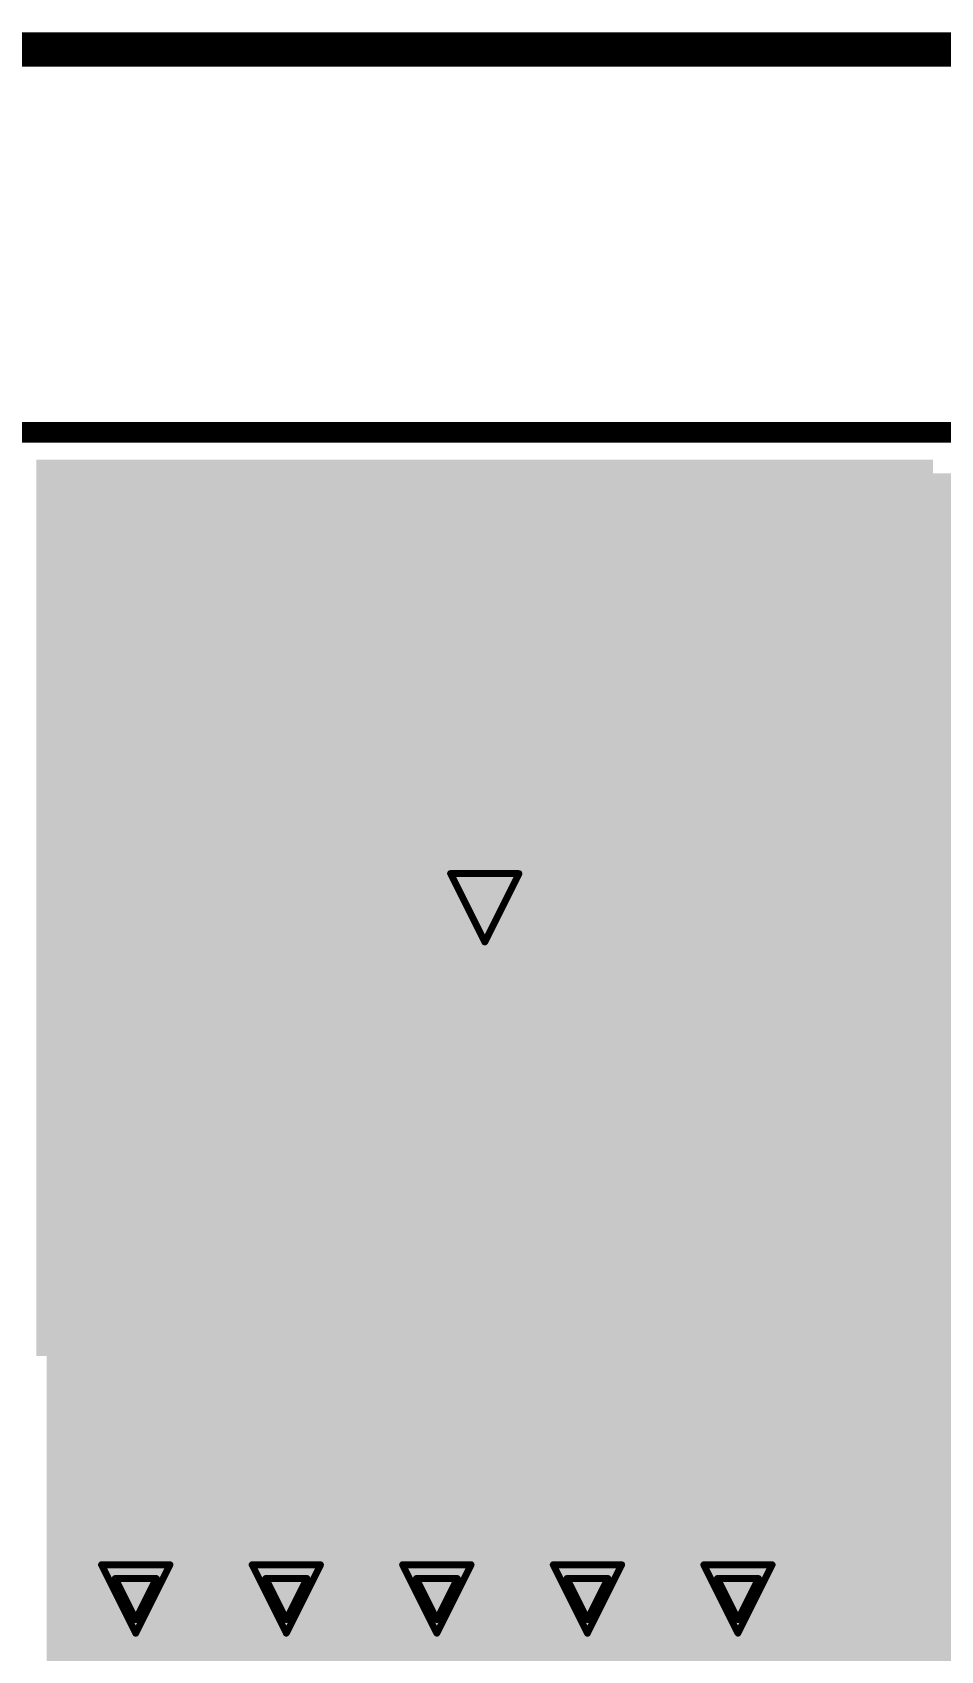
# Model space of a CAD drawing. Header units: inches. Extents: x -3 to 5381, y -57 to 5355.
# Drawn here: x 2.66 to 9.4, y -6.05 to 5.97 of the extents above; entities that cross this region are included whole.
import ezdxf

# ---------------------------------------------------------------- set-up
doc = ezdxf.new("R2010")
doc.units = ezdxf.units.IN
for name, color, linetype in [('Board_Outline', 216, 'Continuous'), ('Bottom Layer', 5, 'Continuous'), ('Bottom Solder', 6, 'Continuous'), ('Dimension', 6, 'Continuous'), ('Drill Drawing', 1, 'Continuous'), ('Multi-Layer', 9, 'Continuous'), ('Pad Holes', 156, 'Continuous'), ('Top Layer', 1, 'Continuous'), ('Top Overlay', 2, 'Continuous'), ('Top Solder', 216, 'Continuous'), ('Via Holes', 16, 'Continuous')]:
    doc.layers.add(name, color=color, linetype=linetype)
doc.styles.add('Arial_Bold', font='', dxfattribs={"height": 0.2})
doc.styles.get('Arial_Bold').set_extended_font_data('Arial', bold=True)

msp = doc.modelspace()

# ---------------------------------------------------------------- hatches: boundary and pattern name
at = {"layer": 'Bottom Layer'}
for points in [[(2.769, -7.671), (15.596, -7.671), (15.596, 2.692), (2.769, 2.692)], [(2.794, -3.759), (2.794, 2.692), (9.246, 2.692), (9.246, -3.759)]]:
    msp.add_hatch(color=5, dxfattribs=at).paths.add_polyline_path(points)
h = msp.add_hatch(color=5, dxfattribs=at)
edge = h.paths.add_edge_path()
edge.add_arc((3.429, -5.664), 0.3, 0, 360)
h = msp.add_hatch(color=5, dxfattribs=at)
edge = h.paths.add_edge_path()
edge.add_arc((4.547, -5.664), 0.3, 0, 360)
h = msp.add_hatch(color=5, dxfattribs=at)
edge = h.paths.add_edge_path()
edge.add_arc((5.664, -5.664), 0.3, 0, 360)
h = msp.add_hatch(color=5, dxfattribs=at)
edge = h.paths.add_edge_path()
edge.add_arc((6.782, -5.664), 0.3, 0, 360)
h = msp.add_hatch(color=5, dxfattribs=at)
edge = h.paths.add_edge_path()
edge.add_arc((7.899, -5.664), 0.3, 0, 360)
at = {"layer": 'Bottom Solder'}
msp.add_hatch(color=6, dxfattribs=at).paths.add_polyline_path([(2.692, -3.861), (2.692, 2.794), (9.347, 2.794), (9.347, -3.861)])
at = {"layer": 'Multi-Layer'}
msp.add_hatch(color=9, dxfattribs=at).paths.add_polyline_path([(2.794, -3.759), (2.794, 2.692), (9.246, 2.692), (9.246, -3.759)])
at = {"layer": 'Pad Holes'}
h = msp.add_hatch(color=7, dxfattribs=at)
edge = h.paths.add_edge_path()
edge.add_arc((6.02, -0.533), 1.5, 0, 360)
at = {"layer": 'Top Layer'}
for points in [[(2.769, -7.671), (15.596, -7.671), (15.596, 2.692), (2.769, 2.692)], [(2.794, -3.759), (2.794, 2.692), (9.246, 2.692), (9.246, -3.759)]]:
    msp.add_hatch(color=1, dxfattribs=at).paths.add_polyline_path(points)
h = msp.add_hatch(color=1, dxfattribs=at)
edge = h.paths.add_edge_path()
edge.add_arc((3.429, -5.664), 0.3, 0, 360)
h = msp.add_hatch(color=1, dxfattribs=at)
edge = h.paths.add_edge_path()
edge.add_arc((4.547, -5.664), 0.3, 0, 360)
h = msp.add_hatch(color=1, dxfattribs=at)
edge = h.paths.add_edge_path()
edge.add_arc((5.664, -5.664), 0.3, 0, 360)
h = msp.add_hatch(color=1, dxfattribs=at)
edge = h.paths.add_edge_path()
edge.add_arc((6.782, -5.664), 0.3, 0, 360)
h = msp.add_hatch(color=1, dxfattribs=at)
edge = h.paths.add_edge_path()
edge.add_arc((7.899, -5.664), 0.3, 0, 360)
at = {"layer": 'Top Solder'}
msp.add_hatch(color=216, dxfattribs=at).paths.add_polyline_path([(2.692, -3.861), (2.692, 2.794), (9.347, 2.794), (9.347, -3.861)])
at = {"layer": 'Via Holes'}
h = msp.add_hatch(color=7, dxfattribs=at)
edge = h.paths.add_edge_path()
edge.add_arc((3.429, -5.664), 0.15, 0, 360)
h = msp.add_hatch(color=7, dxfattribs=at)
edge = h.paths.add_edge_path()
edge.add_arc((4.547, -5.664), 0.15, 0, 360)
h = msp.add_hatch(color=7, dxfattribs=at)
edge = h.paths.add_edge_path()
edge.add_arc((5.664, -5.664), 0.15, 0, 360)
h = msp.add_hatch(color=7, dxfattribs=at)
edge = h.paths.add_edge_path()
edge.add_arc((6.782, -5.664), 0.15, 0, 360)
h = msp.add_hatch(color=7, dxfattribs=at)
edge = h.paths.add_edge_path()
edge.add_arc((7.899, -5.664), 0.15, 0, 360)

# ---------------------------------------------------------------- linework, layer by layer
at = {"layer": 'Board_Outline', "const_width": 0.152}
msp.add_lwpolyline([(0.007, 2.996), (38.653, 2.996)], dxfattribs=at)
at = {"layer": 'Dimension', "const_width": 0.254}
msp.add_lwpolyline([(-2.993, 5.838), (13.566, 5.838)], dxfattribs=at)
at = {"layer": 'Drill Drawing', "const_width": 0.0508}
for points in [[(5.766, -0.279), (6.274, -0.279)], [(5.766, -0.279), (6.02, -0.787)], [(6.02, -0.787), (6.274, -0.279)], [(3.175, -5.41), (3.683, -5.41)], [(3.175, -5.41), (3.429, -5.918)], [(3.429, -5.918), (3.683, -5.41)], [(4.293, -5.41), (4.801, -5.41)], [(4.293, -5.41), (4.547, -5.918)], [(4.547, -5.918), (4.801, -5.41)], [(5.41, -5.41), (5.918, -5.41)], [(5.41, -5.41), (5.664, -5.918)], [(5.664, -5.918), (5.918, -5.41)], [(6.528, -5.41), (7.036, -5.41)], [(6.528, -5.41), (6.782, -5.918)], [(6.782, -5.918), (7.036, -5.41)], [(7.645, -5.41), (8.153, -5.41)], [(7.645, -5.41), (7.899, -5.918)], [(7.899, -5.918), (8.153, -5.41)], [(3.277, -5.512), (3.581, -5.512)], [(3.277, -5.512), (3.429, -5.817)], [(3.429, -5.817), (3.581, -5.512)], [(4.394, -5.512), (4.699, -5.512)], [(4.394, -5.512), (4.547, -5.817)], [(4.547, -5.817), (4.699, -5.512)], [(5.512, -5.512), (5.817, -5.512)], [(5.512, -5.512), (5.664, -5.817)], [(5.664, -5.817), (5.817, -5.512)], [(6.629, -5.512), (6.934, -5.512)], [(6.629, -5.512), (6.782, -5.817)], [(6.782, -5.817), (6.934, -5.512)], [(7.747, -5.512), (8.052, -5.512)], [(7.747, -5.512), (7.899, -5.817)], [(7.899, -5.817), (8.052, -5.512)]]:
    msp.add_lwpolyline(points, dxfattribs=at)
at = {"layer": 'Drill Drawing', "const_width": 0.0254}
for points in [[(5.753, -0.279, 1), (5.779, -0.279, 1)], [(5.753, -0.279, 1), (5.779, -0.279, 1)], [(6.261, -0.279, 1), (6.286, -0.279, 1)], [(6.261, -0.279, 1), (6.286, -0.279, 1)], [(6.007, -0.787, 1), (6.032, -0.787, 1)], [(6.007, -0.787, 1), (6.032, -0.787, 1)], [(3.162, -5.41, 1), (3.188, -5.41, 1)], [(3.162, -5.41, 1), (3.188, -5.41, 1)], [(3.67, -5.41, 1), (3.696, -5.41, 1)], [(3.67, -5.41, 1), (3.696, -5.41, 1)], [(4.28, -5.41, 1), (4.305, -5.41, 1)], [(4.28, -5.41, 1), (4.305, -5.41, 1)], [(4.788, -5.41, 1), (4.813, -5.41, 1)], [(4.788, -5.41, 1), (4.813, -5.41, 1)], [(5.397, -5.41, 1), (5.423, -5.41, 1)], [(5.397, -5.41, 1), (5.423, -5.41, 1)], [(5.905, -5.41, 1), (5.931, -5.41, 1)], [(5.905, -5.41, 1), (5.931, -5.41, 1)], [(6.515, -5.41, 1), (6.54, -5.41, 1)], [(6.515, -5.41, 1), (6.54, -5.41, 1)], [(7.023, -5.41, 1), (7.049, -5.41, 1)], [(7.023, -5.41, 1), (7.049, -5.41, 1)], [(7.633, -5.41, 1), (7.658, -5.41, 1)], [(7.633, -5.41, 1), (7.658, -5.41, 1)], [(8.141, -5.41, 1), (8.166, -5.41, 1)], [(8.141, -5.41, 1), (8.166, -5.41, 1)], [(3.264, -5.512, 1), (3.289, -5.512, 1)], [(3.264, -5.512, 1), (3.289, -5.512, 1)], [(3.569, -5.512, 1), (3.594, -5.512, 1)], [(3.569, -5.512, 1), (3.594, -5.512, 1)], [(4.381, -5.512, 1), (4.407, -5.512, 1)], [(4.381, -5.512, 1), (4.407, -5.512, 1)], [(4.686, -5.512, 1), (4.712, -5.512, 1)], [(4.686, -5.512, 1), (4.712, -5.512, 1)], [(5.499, -5.512, 1), (5.524, -5.512, 1)], [(5.499, -5.512, 1), (5.524, -5.512, 1)], [(5.804, -5.512, 1), (5.829, -5.512, 1)], [(5.804, -5.512, 1), (5.829, -5.512, 1)], [(6.617, -5.512, 1), (6.642, -5.512, 1)], [(6.617, -5.512, 1), (6.642, -5.512, 1)], [(6.921, -5.512, 1), (6.947, -5.512, 1)], [(6.921, -5.512, 1), (6.947, -5.512, 1)], [(7.734, -5.512, 1), (7.76, -5.512, 1)], [(7.734, -5.512, 1), (7.76, -5.512, 1)], [(8.039, -5.512, 1), (8.064, -5.512, 1)], [(8.039, -5.512, 1), (8.064, -5.512, 1)], [(3.416, -5.817, 1), (3.442, -5.817, 1)], [(3.416, -5.817, 1), (3.442, -5.817, 1)], [(4.534, -5.817, 1), (4.559, -5.817, 1)], [(4.534, -5.817, 1), (4.559, -5.817, 1)], [(5.652, -5.817, 1), (5.677, -5.817, 1)], [(5.652, -5.817, 1), (5.677, -5.817, 1)], [(6.769, -5.817, 1), (6.795, -5.817, 1)], [(6.769, -5.817, 1), (6.795, -5.817, 1)], [(7.887, -5.817, 1), (7.912, -5.817, 1)], [(7.887, -5.817, 1), (7.912, -5.817, 1)], [(3.416, -5.918, 1), (3.442, -5.918, 1)], [(3.416, -5.918, 1), (3.442, -5.918, 1)], [(4.534, -5.918, 1), (4.559, -5.918, 1)], [(4.534, -5.918, 1), (4.559, -5.918, 1)], [(5.652, -5.918, 1), (5.677, -5.918, 1)], [(5.652, -5.918, 1), (5.677, -5.918, 1)], [(6.769, -5.918, 1), (6.795, -5.918, 1)], [(6.769, -5.918, 1), (6.795, -5.918, 1)], [(7.887, -5.918, 1), (7.912, -5.918, 1)], [(7.887, -5.918, 1), (7.912, -5.918, 1)]]:
    msp.add_lwpolyline(points, format="xyb", close=True, dxfattribs=at)

# ---------------------------------------------------------------- texts
at = {"layer": 'Top Overlay', "style": 'Arial_Bold'}
msp.add_text('+VE', height=1.778, rotation=360, dxfattribs=at).set_placement((6.114, -5.29))

doc.saveas('drawing.dxf')
